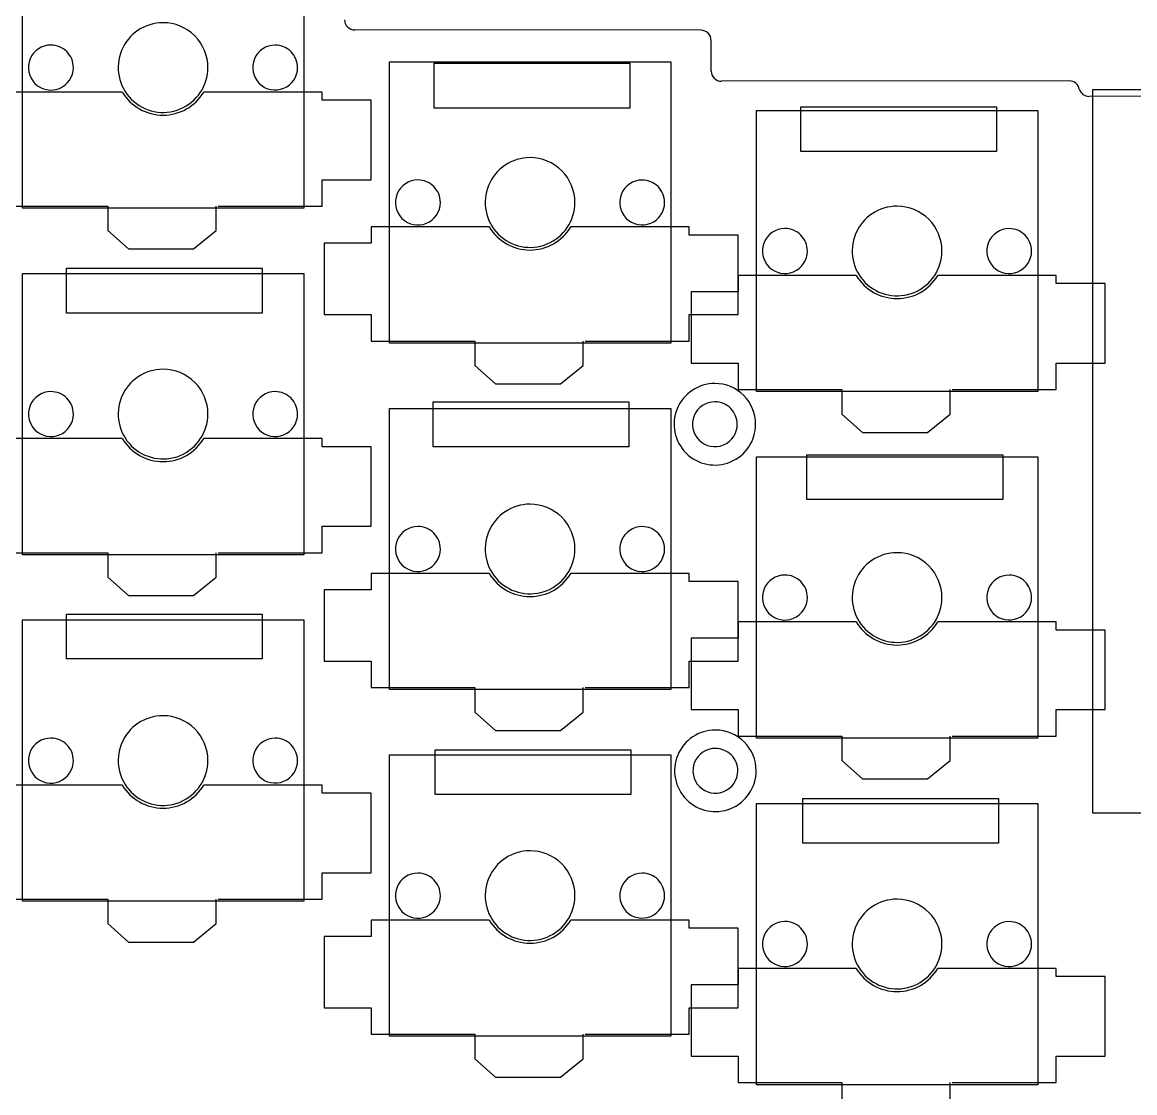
# Model space of a CAD drawing. Header units: millimetres. Extents: x 10 to 287, y 10 to 200.
# Drawn here: x 115 to 169.6, y 107.3 to 159.8 of the extents above; entities that cross this region are included whole.
import ezdxf

# ---------------------------------------------------------------- set-up
doc = ezdxf.new("R2010")
doc.units = ezdxf.units.MM
doc.layers.get('0').update_dxf_attribs({"linetype": 'CONTINUOUS'})

msp = doc.modelspace()

# ---------------------------------------------------------------- linework, layer by layer
at = {"color": 7}
for points in [[(115.01, 164.5072), (128.81, 164.5072), (128.81, 150.7072), (115.01, 150.7072)], [(115.01, 164.5072), (128.81, 164.5072), (128.81, 150.7072), (115.01, 150.7072)], [(121.91, 159.8072)], [(121.91, 159.8072)], [(116.41, 158.7117)], [(116.41, 158.7117)], [(127.41, 158.7072)], [(127.41, 158.7072)], [(133.01, 157.8872), (146.81, 157.8872), (146.81, 144.0872), (133.01, 144.0872)], [(133.01, 157.8872), (146.81, 157.8872), (146.81, 144.0872), (133.01, 144.0872)], [(135.2048, 157.818), (144.8048, 157.818), (144.8048, 155.618), (135.2048, 155.618)], [(135.2048, 157.818), (144.8048, 157.818), (144.8048, 155.618), (135.2048, 155.618)], [(167.51, 156.5288), (188.31, 156.5288), (188.31, 121.0288), (167.51, 121.0288)], [(167.51, 156.5288), (188.31, 156.5288), (188.31, 121.0288), (167.51, 121.0288)], [(151.01, 155.5072), (164.81, 155.5072), (164.81, 141.7072), (151.01, 141.7072)], [(151.01, 155.5072), (164.81, 155.5072), (164.81, 141.7072), (151.01, 141.7072)], [(153.188, 155.6844), (162.788, 155.6844), (162.788, 153.4844), (153.188, 153.4844)], [(153.188, 155.6844), (162.788, 155.6844), (162.788, 153.4844), (153.188, 153.4844)], [(139.91, 153.1872)], [(139.91, 153.1872)], [(134.41, 152.0917)], [(134.41, 152.0917)], [(145.41, 152.0872)], [(145.41, 152.0872)], [(157.91, 150.8072)], [(157.91, 150.8072)], [(152.41, 149.7117)], [(152.41, 149.7117)], [(163.41, 149.7072)], [(163.41, 149.7072)], [(115.01, 147.5072), (128.81, 147.5072), (128.81, 133.7072), (115.01, 133.7072)], [(115.01, 147.5072), (128.81, 147.5072), (128.81, 133.7072), (115.01, 133.7072)], [(117.1708, 147.7596), (126.7708, 147.7596), (126.7708, 145.5596), (117.1708, 145.5596)], [(117.1708, 147.7596), (126.7708, 147.7596), (126.7708, 145.5596), (117.1708, 145.5596)], [(121.91, 142.8072)], [(121.91, 142.8072)], [(148.975, 142.1072)], [(148.975, 142.1072)], [(116.41, 141.7117)], [(116.41, 141.7117)], [(127.41, 141.7072)], [(127.41, 141.7072)], [(133.01, 140.8872), (146.81, 140.8872), (146.81, 127.0872), (133.01, 127.0872)], [(133.01, 140.8872), (146.81, 140.8872), (146.81, 127.0872), (133.01, 127.0872)], [(135.154, 141.2064), (144.754, 141.2064), (144.754, 139.0064), (135.154, 139.0064)], [(135.154, 141.2064), (144.754, 141.2064), (144.754, 139.0064), (135.154, 139.0064)], [(148.975, 141.2072)], [(148.975, 141.2072)], [(153.4928, 138.6156), (163.0928, 138.6156), (163.0928, 136.4156), (153.4928, 136.4156)], [(153.4928, 138.6156), (163.0928, 138.6156), (163.0928, 136.4156), (153.4928, 136.4156)], [(151.01, 138.5072), (164.81, 138.5072), (164.81, 124.7072), (151.01, 124.7072)], [(151.01, 138.5072), (164.81, 138.5072), (164.81, 124.7072), (151.01, 124.7072)], [(139.91, 136.1872)], [(139.91, 136.1872)], [(134.41, 135.0917)], [(134.41, 135.0917)], [(145.41, 135.0872)], [(145.41, 135.0872)], [(157.91, 133.8072)], [(157.91, 133.8072)], [(152.41, 132.7117)], [(152.41, 132.7117)], [(163.41, 132.7072)], [(163.41, 132.7072)], [(115.01, 130.5072), (128.81, 130.5072), (128.81, 116.7072), (115.01, 116.7072)], [(115.01, 130.5072), (128.81, 130.5072), (128.81, 116.7072), (115.01, 116.7072)], [(117.1708, 130.7924), (126.7708, 130.7924), (126.7708, 128.5924), (117.1708, 128.5924)], [(117.1708, 130.7924), (126.7708, 130.7924), (126.7708, 128.5924), (117.1708, 128.5924)], [(121.91, 125.8072)], [(121.91, 125.8072)], [(149, 125.1072)], [(149, 125.1072)], [(116.41, 124.7117)], [(116.41, 124.7117)], [(127.41, 124.7072)], [(127.41, 124.7072)], [(133.01, 123.8822), (146.81, 123.8822), (146.81, 110.0822), (133.01, 110.0822)], [(133.01, 123.8822), (146.81, 123.8822), (146.81, 110.0822), (133.01, 110.0822)], [(135.2556, 124.1376), (144.8556, 124.1376), (144.8556, 121.9376), (135.2556, 121.9376)], [(135.2556, 124.1376), (144.8556, 124.1376), (144.8556, 121.9376), (135.2556, 121.9376)], [(149, 124.2072)], [(149, 124.2072)], [(153.2896, 121.75), (162.8896, 121.75), (162.8896, 119.55), (153.2896, 119.55)], [(153.2896, 121.75), (162.8896, 121.75), (162.8896, 119.55), (153.2896, 119.55)], [(151.01, 121.5072), (164.81, 121.5072), (164.81, 107.7072), (151.01, 107.7072)], [(151.01, 121.5072), (164.81, 121.5072), (164.81, 107.7072), (151.01, 107.7072)], [(139.91, 119.1822)], [(139.91, 119.1822)], [(134.41, 118.0867)], [(134.41, 118.0867)], [(145.41, 118.0822)], [(145.41, 118.0822)], [(157.91, 116.8072)], [(157.91, 116.8072)], [(152.41, 115.7117)], [(152.41, 115.7117)], [(163.41, 115.7072)], [(163.41, 115.7072)]]:
    msp.add_lwpolyline(points, close=True, dxfattribs=at)
for points in [[(148.2932, 159.4382), (131.31, 159.4538)], [(148.2932, 159.4382), (131.31, 159.4538)], [(148.7932, 157.4382), (148.7932, 158.9382)], [(148.7932, 157.4382), (148.7932, 158.9382)], [(166.3605, 156.9522), (149.2932, 156.9382)], [(166.3605, 156.9522), (149.2932, 156.9382)], [(119.91, 156.4072), (114.11, 156.4072)], [(119.91, 156.4072), (114.11, 156.4072)], [(129.71, 156.4072), (123.91, 156.4072)], [(129.71, 156.4072), (123.91, 156.4072)], [(129.71, 156.0072), (129.71, 156.4072)], [(129.71, 156.0072), (129.71, 156.4072)], [(187.62, 156.2022), (167.3304, 156.1922)], [(187.62, 156.2022), (167.3304, 156.1922)], [(132.11, 156.0072), (129.71, 156.0072)], [(132.11, 156.0072), (129.71, 156.0072)], [(132.11, 152.1072), (132.11, 156.0072)], [(132.11, 152.1072), (132.11, 156.0072)], [(114.11, 152.1072), (114.11, 150.8072), (119.21, 150.8072), (119.21, 149.6072), (120.21, 148.7072)], [(114.11, 152.1072), (114.11, 150.8072), (119.21, 150.8072), (119.21, 149.6072), (120.21, 148.7072)], [(129.71, 152.1072), (132.11, 152.1072)], [(129.71, 150.8072), (129.71, 152.1072)], [(129.71, 152.1072), (132.11, 152.1072)], [(129.71, 150.8072), (129.71, 152.1072)], [(120.21, 148.7072), (123.41, 148.7072), (124.51, 149.6072), (124.51, 150.8072)], [(120.21, 148.7072), (123.41, 148.7072), (124.51, 149.6072), (124.51, 150.8072)], [(124.61, 150.8072), (129.71, 150.8072)], [(124.61, 150.8072), (129.71, 150.8072)], [(132.11, 149.7872), (132.11, 148.9872), (129.81, 148.9872)], [(132.11, 149.7872), (132.11, 148.9872), (129.81, 148.9872)], [(137.91, 149.7872), (132.11, 149.7872)], [(137.91, 149.7872), (132.11, 149.7872)], [(147.71, 149.7872), (141.91, 149.7872)], [(147.71, 149.7872), (141.91, 149.7872)], [(147.71, 149.3872), (147.71, 149.7872)], [(147.71, 149.3872), (147.71, 149.7872)], [(129.81, 148.9872), (129.81, 145.4872), (132.11, 145.4872)], [(129.81, 148.9872), (129.81, 145.4872), (132.11, 145.4872)], [(150.11, 149.3872), (147.71, 149.3872)], [(150.11, 149.3872), (147.71, 149.3872)], [(150.11, 145.4872), (150.11, 149.3872)], [(150.11, 145.4872), (150.11, 149.3872)], [(150.11, 147.4072), (150.11, 146.6072), (147.81, 146.6072)], [(150.11, 147.4072), (150.11, 146.6072), (147.81, 146.6072)], [(155.91, 147.4072), (150.11, 147.4072)], [(155.91, 147.4072), (150.11, 147.4072)], [(165.71, 147.4072), (159.91, 147.4072)], [(165.71, 147.4072), (159.91, 147.4072)], [(165.71, 147.0072), (165.71, 147.4072)], [(165.71, 147.0072), (165.71, 147.4072)], [(168.11, 147.0072), (165.71, 147.0072)], [(168.11, 147.0072), (165.71, 147.0072)], [(168.11, 143.1072), (168.11, 147.0072)], [(168.11, 143.1072), (168.11, 147.0072)], [(147.81, 146.6072), (147.81, 143.1072), (150.11, 143.1072)], [(147.81, 146.6072), (147.81, 143.1072), (150.11, 143.1072)], [(132.11, 145.4872), (132.11, 144.1872), (137.21, 144.1872), (137.21, 142.9872), (138.21, 142.0872)], [(132.11, 145.4872), (132.11, 144.1872), (137.21, 144.1872), (137.21, 142.9872), (138.21, 142.0872)], [(147.71, 145.4872), (150.11, 145.4872)], [(147.71, 144.1872), (147.71, 145.4872)], [(147.71, 145.4872), (150.11, 145.4872)], [(147.71, 144.1872), (147.71, 145.4872)], [(138.21, 142.0872), (141.41, 142.0872), (142.51, 142.9872), (142.51, 144.1872)], [(138.21, 142.0872), (141.41, 142.0872), (142.51, 142.9872), (142.51, 144.1872)], [(142.61, 144.1872), (147.71, 144.1872)], [(142.61, 144.1872), (147.71, 144.1872)], [(150.11, 143.1072), (150.11, 141.8072), (155.21, 141.8072), (155.21, 140.6072), (156.21, 139.7072)], [(150.11, 143.1072), (150.11, 141.8072), (155.21, 141.8072), (155.21, 140.6072), (156.21, 139.7072)], [(165.71, 143.1072), (168.11, 143.1072)], [(165.71, 141.8072), (165.71, 143.1072)], [(165.71, 143.1072), (168.11, 143.1072)], [(165.71, 141.8072), (165.71, 143.1072)], [(156.21, 139.7072), (159.41, 139.7072), (160.51, 140.6072), (160.51, 141.8072)], [(156.21, 139.7072), (159.41, 139.7072), (160.51, 140.6072), (160.51, 141.8072)], [(160.61, 141.8072), (165.71, 141.8072)], [(160.61, 141.8072), (165.71, 141.8072)], [(119.91, 139.4072), (114.11, 139.4072)], [(119.91, 139.4072), (114.11, 139.4072)], [(129.71, 139.4072), (123.91, 139.4072)], [(129.71, 139.4072), (123.91, 139.4072)], [(129.71, 139.0072), (129.71, 139.4072)], [(129.71, 139.0072), (129.71, 139.4072)], [(132.11, 139.0072), (129.71, 139.0072)], [(132.11, 139.0072), (129.71, 139.0072)], [(132.11, 135.1072), (132.11, 139.0072)], [(132.11, 135.1072), (132.11, 139.0072)], [(114.11, 135.1072), (114.11, 133.8072), (119.21, 133.8072), (119.21, 132.6072), (120.21, 131.7072)], [(114.11, 135.1072), (114.11, 133.8072), (119.21, 133.8072), (119.21, 132.6072), (120.21, 131.7072)], [(129.71, 135.1072), (132.11, 135.1072)], [(129.71, 133.8072), (129.71, 135.1072)], [(129.71, 135.1072), (132.11, 135.1072)], [(129.71, 133.8072), (129.71, 135.1072)], [(120.21, 131.7072), (123.41, 131.7072), (124.51, 132.6072), (124.51, 133.8072)], [(120.21, 131.7072), (123.41, 131.7072), (124.51, 132.6072), (124.51, 133.8072)], [(124.61, 133.8072), (129.71, 133.8072)], [(124.61, 133.8072), (129.71, 133.8072)], [(132.11, 132.7872), (132.11, 131.9872), (129.81, 131.9872)], [(132.11, 132.7872), (132.11, 131.9872), (129.81, 131.9872)], [(137.91, 132.7872), (132.11, 132.7872)], [(137.91, 132.7872), (132.11, 132.7872)], [(147.71, 132.7872), (141.91, 132.7872)], [(147.71, 132.7872), (141.91, 132.7872)], [(147.71, 132.3872), (147.71, 132.7872)], [(147.71, 132.3872), (147.71, 132.7872)], [(150.11, 132.3872), (147.71, 132.3872)], [(150.11, 132.3872), (147.71, 132.3872)], [(150.11, 128.4872), (150.11, 132.3872)], [(150.11, 128.4872), (150.11, 132.3872)], [(129.81, 131.9872), (129.81, 128.4872), (132.11, 128.4872)], [(129.81, 131.9872), (129.81, 128.4872), (132.11, 128.4872)], [(150.11, 130.4072), (150.11, 129.6072), (147.81, 129.6072)], [(150.11, 130.4072), (150.11, 129.6072), (147.81, 129.6072)], [(155.91, 130.4072), (150.11, 130.4072)], [(155.91, 130.4072), (150.11, 130.4072)], [(165.71, 130.4072), (159.91, 130.4072)], [(165.71, 130.4072), (159.91, 130.4072)], [(165.71, 130.0072), (165.71, 130.4072)], [(165.71, 130.0072), (165.71, 130.4072)], [(168.11, 130.0072), (165.71, 130.0072)], [(168.11, 130.0072), (165.71, 130.0072)], [(168.11, 126.1072), (168.11, 130.0072)], [(168.11, 126.1072), (168.11, 130.0072)], [(147.81, 129.6072), (147.81, 126.1072), (150.11, 126.1072)], [(147.81, 129.6072), (147.81, 126.1072), (150.11, 126.1072)], [(132.11, 128.4872), (132.11, 127.1872), (137.21, 127.1872), (137.21, 125.9872), (138.21, 125.0872)], [(132.11, 128.4872), (132.11, 127.1872), (137.21, 127.1872), (137.21, 125.9872), (138.21, 125.0872)], [(147.71, 128.4872), (150.11, 128.4872)], [(147.71, 127.1872), (147.71, 128.4872)], [(147.71, 128.4872), (150.11, 128.4872)], [(147.71, 127.1872), (147.71, 128.4872)], [(138.21, 125.0872), (141.41, 125.0872), (142.51, 125.9872), (142.51, 127.1872)], [(138.21, 125.0872), (141.41, 125.0872), (142.51, 125.9872), (142.51, 127.1872)], [(142.61, 127.1872), (147.71, 127.1872)], [(142.61, 127.1872), (147.71, 127.1872)], [(150.11, 126.1072), (150.11, 124.8072), (155.21, 124.8072), (155.21, 123.6072), (156.21, 122.7072)], [(150.11, 126.1072), (150.11, 124.8072), (155.21, 124.8072), (155.21, 123.6072), (156.21, 122.7072)], [(165.71, 126.1072), (168.11, 126.1072)], [(165.71, 124.8072), (165.71, 126.1072)], [(165.71, 126.1072), (168.11, 126.1072)], [(165.71, 124.8072), (165.71, 126.1072)], [(156.21, 122.7072), (159.41, 122.7072), (160.51, 123.6072), (160.51, 124.8072)], [(156.21, 122.7072), (159.41, 122.7072), (160.51, 123.6072), (160.51, 124.8072)], [(160.61, 124.8072), (165.71, 124.8072)], [(160.61, 124.8072), (165.71, 124.8072)], [(119.91, 122.4072), (114.11, 122.4072)], [(119.91, 122.4072), (114.11, 122.4072)], [(129.71, 122.4072), (123.91, 122.4072)], [(129.71, 122.4072), (123.91, 122.4072)], [(129.71, 122.0072), (129.71, 122.4072)], [(129.71, 122.0072), (129.71, 122.4072)], [(132.11, 122.0072), (129.71, 122.0072)], [(132.11, 122.0072), (129.71, 122.0072)], [(132.11, 118.1072), (132.11, 122.0072)], [(132.11, 118.1072), (132.11, 122.0072)], [(114.11, 118.1072), (114.11, 116.8072), (119.21, 116.8072), (119.21, 115.6072), (120.21, 114.7072)], [(114.11, 118.1072), (114.11, 116.8072), (119.21, 116.8072), (119.21, 115.6072), (120.21, 114.7072)], [(129.71, 118.1072), (132.11, 118.1072)], [(129.71, 116.8072), (129.71, 118.1072)], [(129.71, 118.1072), (132.11, 118.1072)], [(129.71, 116.8072), (129.71, 118.1072)], [(120.21, 114.7072), (123.41, 114.7072), (124.51, 115.6072), (124.51, 116.8072)], [(120.21, 114.7072), (123.41, 114.7072), (124.51, 115.6072), (124.51, 116.8072)], [(124.61, 116.8072), (129.71, 116.8072)], [(124.61, 116.8072), (129.71, 116.8072)], [(132.11, 115.7822), (132.11, 114.9822), (129.81, 114.9822)], [(132.11, 115.7822), (132.11, 114.9822), (129.81, 114.9822)], [(137.91, 115.7822), (132.11, 115.7822)], [(137.91, 115.7822), (132.11, 115.7822)], [(147.71, 115.7822), (141.91, 115.7822)], [(147.71, 115.7822), (141.91, 115.7822)], [(147.71, 115.3822), (147.71, 115.7822)], [(147.71, 115.3822), (147.71, 115.7822)], [(150.11, 115.3822), (147.71, 115.3822)], [(150.11, 115.3822), (147.71, 115.3822)], [(150.11, 111.4822), (150.11, 115.3822)], [(150.11, 111.4822), (150.11, 115.3822)], [(129.81, 114.9822), (129.81, 111.4822), (132.11, 111.4822)], [(129.81, 114.9822), (129.81, 111.4822), (132.11, 111.4822)], [(150.11, 113.4072), (150.11, 112.6072), (147.81, 112.6072)], [(150.11, 113.4072), (150.11, 112.6072), (147.81, 112.6072)], [(155.91, 113.4072), (150.11, 113.4072)], [(155.91, 113.4072), (150.11, 113.4072)], [(165.71, 113.4072), (159.91, 113.4072)], [(165.71, 113.4072), (159.91, 113.4072)], [(165.71, 113.0072), (165.71, 113.4072)], [(165.71, 113.0072), (165.71, 113.4072)], [(168.11, 113.0072), (165.71, 113.0072)], [(168.11, 113.0072), (165.71, 113.0072)], [(168.11, 109.1072), (168.11, 113.0072)], [(168.11, 109.1072), (168.11, 113.0072)], [(147.81, 112.6072), (147.81, 109.1072), (150.11, 109.1072)], [(147.81, 112.6072), (147.81, 109.1072), (150.11, 109.1072)], [(132.11, 111.4822), (132.11, 110.1822), (137.21, 110.1822), (137.21, 108.9822), (138.21, 108.0822)], [(132.11, 111.4822), (132.11, 110.1822), (137.21, 110.1822), (137.21, 108.9822), (138.21, 108.0822)], [(147.71, 111.4822), (150.11, 111.4822)], [(147.71, 110.1822), (147.71, 111.4822)], [(147.71, 111.4822), (150.11, 111.4822)], [(147.71, 110.1822), (147.71, 111.4822)], [(138.21, 108.0822), (141.41, 108.0822), (142.51, 108.9822), (142.51, 110.1822)], [(138.21, 108.0822), (141.41, 108.0822), (142.51, 108.9822), (142.51, 110.1822)], [(142.61, 110.1822), (147.71, 110.1822)], [(142.61, 110.1822), (147.71, 110.1822)], [(150.11, 109.1072), (150.11, 107.8072), (155.21, 107.8072), (155.21, 106.6072), (156.21, 105.7072)], [(150.11, 109.1072), (150.11, 107.8072), (155.21, 107.8072), (155.21, 106.6072), (156.21, 105.7072)], [(165.71, 109.1072), (168.11, 109.1072)], [(165.71, 107.8072), (165.71, 109.1072)], [(165.71, 109.1072), (168.11, 109.1072)], [(165.71, 107.8072), (165.71, 109.1072)], [(156.21, 105.7072), (159.41, 105.7072), (160.51, 106.6072), (160.51, 107.8072)], [(156.21, 105.7072), (159.41, 105.7072), (160.51, 106.6072), (160.51, 107.8072)], [(160.61, 107.8072), (165.71, 107.8072)], [(160.61, 107.8072), (165.71, 107.8072)]]:
    msp.add_lwpolyline(points, dxfattribs=at)
for points in [[(130.81, 159.9538), (130.81, 159.821192), (130.862678, 159.694015), (130.956447, 159.600247)], [(130.81, 159.9538), (130.81, 159.821192), (130.862678, 159.694015), (130.956447, 159.600247)], [(121.91, 159.8072), (121.020183, 159.8072), (120.217983, 159.271187), (119.877465, 158.449104)], [(121.91, 159.8072), (121.020183, 159.8072), (120.217983, 159.271187), (119.877465, 158.449104)], [(123.465635, 159.162835), (123.053055, 159.575415), (122.493476, 159.8072), (121.91, 159.8072)], [(123.465635, 159.162835), (123.053055, 159.575415), (122.493476, 159.8072), (121.91, 159.8072)], [(130.956447, 159.600247), (131.050215, 159.506478), (131.177392, 159.4538), (131.31, 159.4538)], [(130.956447, 159.600247), (131.050215, 159.506478), (131.177392, 159.4538), (131.31, 159.4538)], [(148.646753, 159.291753), (148.552985, 159.385522), (148.425808, 159.4382), (148.2932, 159.4382)], [(148.646753, 159.291753), (148.552985, 159.385522), (148.425808, 159.4382), (148.2932, 159.4382)], [(124.11, 157.6072), (124.11, 158.190676), (123.878215, 158.750255), (123.465635, 159.162835)], [(124.11, 157.6072), (124.11, 158.190676), (123.878215, 158.750255), (123.465635, 159.162835)], [(148.7932, 158.9382), (148.7932, 159.070808), (148.740522, 159.197985), (148.646753, 159.291753)], [(148.7932, 158.9382), (148.7932, 159.070808), (148.740522, 159.197985), (148.646753, 159.291753)], [(116.41, 158.7117), (115.963271, 158.7117), (115.560531, 158.442597), (115.389575, 158.029874)], [(116.41, 158.7117), (115.963271, 158.7117), (115.560531, 158.442597), (115.389575, 158.029874)], [(117.190999, 158.388199), (116.983866, 158.595333), (116.702932, 158.7117), (116.41, 158.7117)], [(117.190999, 158.388199), (116.983866, 158.595333), (116.702932, 158.7117), (116.41, 158.7117)], [(117.5145, 157.6072), (117.5145, 157.900132), (117.398133, 158.181066), (117.190999, 158.388199)], [(117.5145, 157.6072), (117.5145, 157.900132), (117.398133, 158.181066), (117.190999, 158.388199)], [(119.877465, 158.449104), (119.536947, 157.62702), (119.725169, 156.680761), (120.354365, 156.051565)], [(119.877465, 158.449104), (119.536947, 157.62702), (119.725169, 156.680761), (120.354365, 156.051565)], [(127.41, 158.7072), (126.965092, 158.7072), (126.563992, 158.439194), (126.393733, 158.028152)], [(127.41, 158.7072), (126.965092, 158.7072), (126.563992, 158.439194), (126.393733, 158.028152)], [(128.187817, 158.385017), (127.981527, 158.591307), (127.701738, 158.7072), (127.41, 158.7072)], [(128.187817, 158.385017), (127.981527, 158.591307), (127.701738, 158.7072), (127.41, 158.7072)], [(128.51, 157.6072), (128.51, 157.898938), (128.394107, 158.178727), (128.187817, 158.385017)], [(128.51, 157.6072), (128.51, 157.898938), (128.394107, 158.178727), (128.187817, 158.385017)], [(115.389575, 158.029874), (115.218619, 157.61715), (115.313116, 157.142085), (115.629001, 156.826201)], [(115.389575, 158.029874), (115.218619, 157.61715), (115.313116, 157.142085), (115.629001, 156.826201)], [(126.393733, 158.028152), (126.223473, 157.61711), (126.317585, 157.14398), (126.632183, 156.829383)], [(126.393733, 158.028152), (126.223473, 157.61711), (126.317585, 157.14398), (126.632183, 156.829383)], [(116.832674, 156.586775), (117.245397, 156.757731), (117.5145, 157.160471), (117.5145, 157.6072)], [(116.832674, 156.586775), (117.245397, 156.757731), (117.5145, 157.160471), (117.5145, 157.6072)], [(122.751904, 155.574665), (123.573987, 155.915183), (124.11, 156.717383), (124.11, 157.6072)], [(122.751904, 155.574665), (123.573987, 155.915183), (124.11, 156.717383), (124.11, 157.6072)], [(127.830952, 156.590933), (128.241994, 156.761192), (128.51, 157.162292), (128.51, 157.6072)], [(127.830952, 156.590933), (128.241994, 156.761192), (128.51, 157.162292), (128.51, 157.6072)], [(148.7932, 157.4382), (148.7932, 157.305592), (148.845878, 157.178415), (148.939647, 157.084647)], [(148.7932, 157.4382), (148.7932, 157.305592), (148.845878, 157.178415), (148.939647, 157.084647)], [(115.629001, 156.826201), (115.944885, 156.510316), (116.41995, 156.415819), (116.832674, 156.586775)], [(115.629001, 156.826201), (115.944885, 156.510316), (116.41995, 156.415819), (116.832674, 156.586775)], [(126.632183, 156.829383), (126.94678, 156.514785), (127.41991, 156.420673), (127.830952, 156.590933)], [(126.632183, 156.829383), (126.94678, 156.514785), (127.41991, 156.420673), (127.830952, 156.590933)], [(148.939647, 157.084647), (149.033415, 156.990878), (149.160592, 156.9382), (149.2932, 156.9382)], [(148.939647, 157.084647), (149.033415, 156.990878), (149.160592, 156.9382), (149.2932, 156.9382)], [(166.8504, 156.5522), (166.802881, 156.784996), (166.598097, 156.952201), (166.3605, 156.9522)], [(166.8504, 156.5522), (166.802881, 156.784996), (166.598097, 156.952201), (166.3605, 156.9522)], [(119.91, 156.4072), (120.331523, 155.704684), (121.090726, 155.274837), (121.91, 155.274837)], [(119.91, 156.4072), (120.331523, 155.704684), (121.090726, 155.274837), (121.91, 155.274837)], [(121.91, 155.274837), (122.729274, 155.274837), (123.488477, 155.704684), (123.91, 156.4072)], [(121.91, 155.274837), (122.729274, 155.274837), (123.488477, 155.704684), (123.91, 156.4072)], [(166.8504, 156.5522), (166.912622, 156.338867), (167.108178, 156.1922), (167.3304, 156.1922)], [(166.8504, 156.5522), (166.912622, 156.338867), (167.108178, 156.1922), (167.3304, 156.1922)], [(120.354365, 156.051565), (120.983561, 155.422369), (121.92982, 155.234147), (122.751904, 155.574665)], [(120.354365, 156.051565), (120.983561, 155.422369), (121.92982, 155.234147), (122.751904, 155.574665)], [(139.91, 153.1872), (139.020183, 153.1872), (138.217983, 152.651187), (137.877465, 151.829104)], [(139.91, 153.1872), (139.020183, 153.1872), (138.217983, 152.651187), (137.877465, 151.829104)], [(141.465635, 152.542835), (141.053055, 152.955415), (140.493476, 153.1872), (139.91, 153.1872)], [(141.465635, 152.542835), (141.053055, 152.955415), (140.493476, 153.1872), (139.91, 153.1872)], [(142.11, 150.9872), (142.11, 151.570676), (141.878215, 152.130255), (141.465635, 152.542835)], [(142.11, 150.9872), (142.11, 151.570676), (141.878215, 152.130255), (141.465635, 152.542835)], [(134.41, 152.0917), (133.963271, 152.0917), (133.560531, 151.822597), (133.389575, 151.409874)], [(134.41, 152.0917), (133.963271, 152.0917), (133.560531, 151.822597), (133.389575, 151.409874)], [(135.190999, 151.768199), (134.983866, 151.975333), (134.702932, 152.0917), (134.41, 152.0917)], [(135.190999, 151.768199), (134.983866, 151.975333), (134.702932, 152.0917), (134.41, 152.0917)], [(135.5145, 150.9872), (135.5145, 151.280132), (135.398133, 151.561066), (135.190999, 151.768199)], [(135.5145, 150.9872), (135.5145, 151.280132), (135.398133, 151.561066), (135.190999, 151.768199)], [(137.877465, 151.829104), (137.536947, 151.00702), (137.725169, 150.060761), (138.354365, 149.431565)], [(137.877465, 151.829104), (137.536947, 151.00702), (137.725169, 150.060761), (138.354365, 149.431565)], [(145.41, 152.0872), (144.965092, 152.0872), (144.563992, 151.819194), (144.393733, 151.408152)], [(145.41, 152.0872), (144.965092, 152.0872), (144.563992, 151.819194), (144.393733, 151.408152)], [(146.187817, 151.765017), (145.981527, 151.971307), (145.701738, 152.0872), (145.41, 152.0872)], [(146.187817, 151.765017), (145.981527, 151.971307), (145.701738, 152.0872), (145.41, 152.0872)], [(146.51, 150.9872), (146.51, 151.278938), (146.394107, 151.558727), (146.187817, 151.765017)], [(146.51, 150.9872), (146.51, 151.278938), (146.394107, 151.558727), (146.187817, 151.765017)], [(133.389575, 151.409874), (133.218619, 150.99715), (133.313116, 150.522085), (133.629001, 150.206201)], [(133.389575, 151.409874), (133.218619, 150.99715), (133.313116, 150.522085), (133.629001, 150.206201)], [(144.393733, 151.408152), (144.223473, 150.99711), (144.317585, 150.52398), (144.632183, 150.209383)], [(144.393733, 151.408152), (144.223473, 150.99711), (144.317585, 150.52398), (144.632183, 150.209383)], [(134.832674, 149.966775), (135.245397, 150.137731), (135.5145, 150.540471), (135.5145, 150.9872)], [(134.832674, 149.966775), (135.245397, 150.137731), (135.5145, 150.540471), (135.5145, 150.9872)], [(140.751904, 148.954665), (141.573987, 149.295183), (142.11, 150.097383), (142.11, 150.9872)], [(140.751904, 148.954665), (141.573987, 149.295183), (142.11, 150.097383), (142.11, 150.9872)], [(145.830952, 149.970933), (146.241994, 150.141192), (146.51, 150.542292), (146.51, 150.9872)], [(145.830952, 149.970933), (146.241994, 150.141192), (146.51, 150.542292), (146.51, 150.9872)], [(157.91, 150.8072), (157.020183, 150.8072), (156.217983, 150.271187), (155.877465, 149.449104)], [(157.91, 150.8072), (157.020183, 150.8072), (156.217983, 150.271187), (155.877465, 149.449104)], [(159.465635, 150.162835), (159.053055, 150.575415), (158.493476, 150.8072), (157.91, 150.8072)], [(159.465635, 150.162835), (159.053055, 150.575415), (158.493476, 150.8072), (157.91, 150.8072)], [(133.629001, 150.206201), (133.944885, 149.890316), (134.41995, 149.795819), (134.832674, 149.966775)], [(133.629001, 150.206201), (133.944885, 149.890316), (134.41995, 149.795819), (134.832674, 149.966775)], [(144.632183, 150.209383), (144.94678, 149.894785), (145.41991, 149.800673), (145.830952, 149.970933)], [(144.632183, 150.209383), (144.94678, 149.894785), (145.41991, 149.800673), (145.830952, 149.970933)], [(160.11, 148.6072), (160.11, 149.190676), (159.878215, 149.750255), (159.465635, 150.162835)], [(160.11, 148.6072), (160.11, 149.190676), (159.878215, 149.750255), (159.465635, 150.162835)], [(137.91, 149.7872), (138.331523, 149.084684), (139.090726, 148.654837), (139.91, 148.654837)], [(137.91, 149.7872), (138.331523, 149.084684), (139.090726, 148.654837), (139.91, 148.654837)], [(139.91, 148.654837), (140.729274, 148.654837), (141.488477, 149.084684), (141.91, 149.7872)], [(139.91, 148.654837), (140.729274, 148.654837), (141.488477, 149.084684), (141.91, 149.7872)], [(152.41, 149.7117), (151.963271, 149.7117), (151.560531, 149.442597), (151.389575, 149.029874)], [(152.41, 149.7117), (151.963271, 149.7117), (151.560531, 149.442597), (151.389575, 149.029874)], [(153.190999, 149.388199), (152.983866, 149.595333), (152.702932, 149.7117), (152.41, 149.7117)], [(153.190999, 149.388199), (152.983866, 149.595333), (152.702932, 149.7117), (152.41, 149.7117)], [(163.41, 149.7072), (162.965092, 149.7072), (162.563992, 149.439194), (162.393733, 149.028152)], [(163.41, 149.7072), (162.965092, 149.7072), (162.563992, 149.439194), (162.393733, 149.028152)], [(164.187817, 149.385017), (163.981527, 149.591307), (163.701738, 149.7072), (163.41, 149.7072)], [(164.187817, 149.385017), (163.981527, 149.591307), (163.701738, 149.7072), (163.41, 149.7072)], [(138.354365, 149.431565), (138.983561, 148.802369), (139.92982, 148.614147), (140.751904, 148.954665)], [(138.354365, 149.431565), (138.983561, 148.802369), (139.92982, 148.614147), (140.751904, 148.954665)], [(151.389575, 149.029874), (151.218619, 148.61715), (151.313116, 148.142085), (151.629001, 147.826201)], [(151.389575, 149.029874), (151.218619, 148.61715), (151.313116, 148.142085), (151.629001, 147.826201)], [(153.5145, 148.6072), (153.5145, 148.900132), (153.398133, 149.181066), (153.190999, 149.388199)], [(153.5145, 148.6072), (153.5145, 148.900132), (153.398133, 149.181066), (153.190999, 149.388199)], [(155.877465, 149.449104), (155.536947, 148.62702), (155.725169, 147.680761), (156.354365, 147.051565)], [(155.877465, 149.449104), (155.536947, 148.62702), (155.725169, 147.680761), (156.354365, 147.051565)], [(162.393733, 149.028152), (162.223473, 148.61711), (162.317585, 148.14398), (162.632183, 147.829383)], [(162.393733, 149.028152), (162.223473, 148.61711), (162.317585, 148.14398), (162.632183, 147.829383)], [(164.51, 148.6072), (164.51, 148.898938), (164.394107, 149.178727), (164.187817, 149.385017)], [(164.51, 148.6072), (164.51, 148.898938), (164.394107, 149.178727), (164.187817, 149.385017)], [(152.832674, 147.586775), (153.245397, 147.757731), (153.5145, 148.160471), (153.5145, 148.6072)], [(152.832674, 147.586775), (153.245397, 147.757731), (153.5145, 148.160471), (153.5145, 148.6072)], [(158.751904, 146.574665), (159.573987, 146.915183), (160.11, 147.717383), (160.11, 148.6072)], [(158.751904, 146.574665), (159.573987, 146.915183), (160.11, 147.717383), (160.11, 148.6072)], [(163.830952, 147.590933), (164.241994, 147.761192), (164.51, 148.162292), (164.51, 148.6072)], [(163.830952, 147.590933), (164.241994, 147.761192), (164.51, 148.162292), (164.51, 148.6072)], [(151.629001, 147.826201), (151.944885, 147.510316), (152.41995, 147.415819), (152.832674, 147.586775)], [(151.629001, 147.826201), (151.944885, 147.510316), (152.41995, 147.415819), (152.832674, 147.586775)], [(155.91, 147.4072), (156.331523, 146.704684), (157.090726, 146.274837), (157.91, 146.274837)], [(155.91, 147.4072), (156.331523, 146.704684), (157.090726, 146.274837), (157.91, 146.274837)], [(157.91, 146.274837), (158.729274, 146.274837), (159.488477, 146.704684), (159.91, 147.4072)], [(157.91, 146.274837), (158.729274, 146.274837), (159.488477, 146.704684), (159.91, 147.4072)], [(162.632183, 147.829383), (162.94678, 147.514785), (163.41991, 147.420673), (163.830952, 147.590933)], [(162.632183, 147.829383), (162.94678, 147.514785), (163.41991, 147.420673), (163.830952, 147.590933)], [(156.354365, 147.051565), (156.983561, 146.422369), (157.92982, 146.234147), (158.751904, 146.574665)], [(156.354365, 147.051565), (156.983561, 146.422369), (157.92982, 146.234147), (158.751904, 146.574665)], [(121.91, 142.8072), (121.020183, 142.8072), (120.217983, 142.271187), (119.877465, 141.449104)], [(121.91, 142.8072), (121.020183, 142.8072), (120.217983, 142.271187), (119.877465, 141.449104)], [(123.465635, 142.162835), (123.053055, 142.575415), (122.493476, 142.8072), (121.91, 142.8072)], [(123.465635, 142.162835), (123.053055, 142.575415), (122.493476, 142.8072), (121.91, 142.8072)], [(124.11, 140.6072), (124.11, 141.190676), (123.878215, 141.750255), (123.465635, 142.162835)], [(124.11, 140.6072), (124.11, 141.190676), (123.878215, 141.750255), (123.465635, 142.162835)], [(148.975, 142.1072), (148.166076, 142.1072), (147.436803, 141.619916), (147.127241, 140.872567)], [(148.975, 142.1072), (148.166076, 142.1072), (147.436803, 141.619916), (147.127241, 140.872567)], [(150.389214, 141.521414), (150.014141, 141.896486), (149.505433, 142.1072), (148.975, 142.1072)], [(150.389214, 141.521414), (150.014141, 141.896486), (149.505433, 142.1072), (148.975, 142.1072)], [(116.41, 141.7117), (115.963271, 141.7117), (115.560531, 141.442597), (115.389575, 141.029874)], [(116.41, 141.7117), (115.963271, 141.7117), (115.560531, 141.442597), (115.389575, 141.029874)], [(117.190999, 141.388199), (116.983866, 141.595333), (116.702932, 141.7117), (116.41, 141.7117)], [(117.190999, 141.388199), (116.983866, 141.595333), (116.702932, 141.7117), (116.41, 141.7117)], [(117.5145, 140.6072), (117.5145, 140.900132), (117.398133, 141.181066), (117.190999, 141.388199)], [(117.5145, 140.6072), (117.5145, 140.900132), (117.398133, 141.181066), (117.190999, 141.388199)], [(119.877465, 141.449104), (119.536947, 140.62702), (119.725169, 139.680761), (120.354365, 139.051565)], [(119.877465, 141.449104), (119.536947, 140.62702), (119.725169, 139.680761), (120.354365, 139.051565)], [(127.41, 141.7072), (126.965092, 141.7072), (126.563992, 141.439194), (126.393733, 141.028152)], [(127.41, 141.7072), (126.965092, 141.7072), (126.563992, 141.439194), (126.393733, 141.028152)], [(128.187817, 141.385017), (127.981527, 141.591307), (127.701738, 141.7072), (127.41, 141.7072)], [(128.187817, 141.385017), (127.981527, 141.591307), (127.701738, 141.7072), (127.41, 141.7072)], [(128.51, 140.6072), (128.51, 140.898938), (128.394107, 141.178727), (128.187817, 141.385017)], [(128.51, 140.6072), (128.51, 140.898938), (128.394107, 141.178727), (128.187817, 141.385017)], [(150.975, 140.1072), (150.975, 140.637633), (150.764286, 141.146341), (150.389214, 141.521414)], [(150.975, 140.1072), (150.975, 140.637633), (150.764286, 141.146341), (150.389214, 141.521414)], [(115.389575, 141.029874), (115.218619, 140.61715), (115.313116, 140.142085), (115.629001, 139.826201)], [(115.389575, 141.029874), (115.218619, 140.61715), (115.313116, 140.142085), (115.629001, 139.826201)], [(126.393733, 141.028152), (126.223473, 140.61711), (126.317585, 140.14398), (126.632183, 139.829383)], [(126.393733, 141.028152), (126.223473, 140.61711), (126.317585, 140.14398), (126.632183, 139.829383)], [(147.127241, 140.872567), (146.817679, 140.125218), (146.98879, 139.264982), (147.560786, 138.692986)], [(147.127241, 140.872567), (146.817679, 140.125218), (146.98879, 139.264982), (147.560786, 138.692986)], [(148.975, 141.2072), (148.530092, 141.2072), (148.128992, 140.939194), (147.958733, 140.528152)], [(148.975, 141.2072), (148.530092, 141.2072), (148.128992, 140.939194), (147.958733, 140.528152)], [(149.752817, 140.885017), (149.546527, 141.091307), (149.266738, 141.2072), (148.975, 141.2072)], [(149.752817, 140.885017), (149.546527, 141.091307), (149.266738, 141.2072), (148.975, 141.2072)], [(150.075, 140.1072), (150.075, 140.398938), (149.959107, 140.678727), (149.752817, 140.885017)], [(150.075, 140.1072), (150.075, 140.398938), (149.959107, 140.678727), (149.752817, 140.885017)], [(116.832674, 139.586775), (117.245397, 139.757731), (117.5145, 140.160471), (117.5145, 140.6072)], [(116.832674, 139.586775), (117.245397, 139.757731), (117.5145, 140.160471), (117.5145, 140.6072)], [(122.751904, 138.574665), (123.573987, 138.915183), (124.11, 139.717383), (124.11, 140.6072)], [(122.751904, 138.574665), (123.573987, 138.915183), (124.11, 139.717383), (124.11, 140.6072)], [(127.830952, 139.590933), (128.241994, 139.761192), (128.51, 140.162292), (128.51, 140.6072)], [(127.830952, 139.590933), (128.241994, 139.761192), (128.51, 140.162292), (128.51, 140.6072)], [(147.958733, 140.528152), (147.788473, 140.11711), (147.882585, 139.64398), (148.197183, 139.329383)], [(147.958733, 140.528152), (147.788473, 140.11711), (147.882585, 139.64398), (148.197183, 139.329383)], [(115.629001, 139.826201), (115.944885, 139.510316), (116.41995, 139.415819), (116.832674, 139.586775)], [(115.629001, 139.826201), (115.944885, 139.510316), (116.41995, 139.415819), (116.832674, 139.586775)], [(126.632183, 139.829383), (126.94678, 139.514785), (127.41991, 139.420673), (127.830952, 139.590933)], [(126.632183, 139.829383), (126.94678, 139.514785), (127.41991, 139.420673), (127.830952, 139.590933)], [(149.395952, 139.090933), (149.806994, 139.261192), (150.075, 139.662292), (150.075, 140.1072)], [(149.395952, 139.090933), (149.806994, 139.261192), (150.075, 139.662292), (150.075, 140.1072)], [(149.740367, 138.259441), (150.487716, 138.569003), (150.975, 139.298276), (150.975, 140.1072)], [(149.740367, 138.259441), (150.487716, 138.569003), (150.975, 139.298276), (150.975, 140.1072)], [(119.91, 139.4072), (120.331523, 138.704684), (121.090726, 138.274837), (121.91, 138.274837)], [(119.91, 139.4072), (120.331523, 138.704684), (121.090726, 138.274837), (121.91, 138.274837)], [(121.91, 138.274837), (122.729274, 138.274837), (123.488477, 138.704684), (123.91, 139.4072)], [(121.91, 138.274837), (122.729274, 138.274837), (123.488477, 138.704684), (123.91, 139.4072)], [(148.197183, 139.329383), (148.51178, 139.014785), (148.98491, 138.920673), (149.395952, 139.090933)], [(148.197183, 139.329383), (148.51178, 139.014785), (148.98491, 138.920673), (149.395952, 139.090933)], [(120.354365, 139.051565), (120.983561, 138.422369), (121.92982, 138.234147), (122.751904, 138.574665)], [(120.354365, 139.051565), (120.983561, 138.422369), (121.92982, 138.234147), (122.751904, 138.574665)], [(147.560786, 138.692986), (148.132782, 138.12099), (148.993018, 137.949879), (149.740367, 138.259441)], [(147.560786, 138.692986), (148.132782, 138.12099), (148.993018, 137.949879), (149.740367, 138.259441)], [(139.91, 136.1872), (139.020183, 136.1872), (138.217983, 135.651187), (137.877465, 134.829104)], [(139.91, 136.1872), (139.020183, 136.1872), (138.217983, 135.651187), (137.877465, 134.829104)], [(141.465635, 135.542835), (141.053055, 135.955415), (140.493476, 136.1872), (139.91, 136.1872)], [(141.465635, 135.542835), (141.053055, 135.955415), (140.493476, 136.1872), (139.91, 136.1872)], [(142.11, 133.9872), (142.11, 134.570676), (141.878215, 135.130255), (141.465635, 135.542835)], [(142.11, 133.9872), (142.11, 134.570676), (141.878215, 135.130255), (141.465635, 135.542835)], [(134.41, 135.0917), (133.963271, 135.0917), (133.560531, 134.822597), (133.389575, 134.409874)], [(134.41, 135.0917), (133.963271, 135.0917), (133.560531, 134.822597), (133.389575, 134.409874)], [(135.190999, 134.768199), (134.983866, 134.975333), (134.702932, 135.0917), (134.41, 135.0917)], [(135.190999, 134.768199), (134.983866, 134.975333), (134.702932, 135.0917), (134.41, 135.0917)], [(137.877465, 134.829104), (137.536947, 134.00702), (137.725169, 133.060761), (138.354365, 132.431565)], [(137.877465, 134.829104), (137.536947, 134.00702), (137.725169, 133.060761), (138.354365, 132.431565)], [(145.41, 135.0872), (144.965092, 135.0872), (144.563992, 134.819194), (144.393733, 134.408152)], [(145.41, 135.0872), (144.965092, 135.0872), (144.563992, 134.819194), (144.393733, 134.408152)], [(146.187817, 134.765017), (145.981527, 134.971307), (145.701738, 135.0872), (145.41, 135.0872)], [(146.187817, 134.765017), (145.981527, 134.971307), (145.701738, 135.0872), (145.41, 135.0872)], [(133.389575, 134.409874), (133.218619, 133.99715), (133.313116, 133.522085), (133.629001, 133.206201)], [(133.389575, 134.409874), (133.218619, 133.99715), (133.313116, 133.522085), (133.629001, 133.206201)], [(135.5145, 133.9872), (135.5145, 134.280132), (135.398133, 134.561066), (135.190999, 134.768199)], [(135.5145, 133.9872), (135.5145, 134.280132), (135.398133, 134.561066), (135.190999, 134.768199)], [(144.393733, 134.408152), (144.223473, 133.99711), (144.317585, 133.52398), (144.632183, 133.209383)], [(144.393733, 134.408152), (144.223473, 133.99711), (144.317585, 133.52398), (144.632183, 133.209383)], [(146.51, 133.9872), (146.51, 134.278938), (146.394107, 134.558727), (146.187817, 134.765017)], [(146.51, 133.9872), (146.51, 134.278938), (146.394107, 134.558727), (146.187817, 134.765017)], [(134.832674, 132.966775), (135.245397, 133.137731), (135.5145, 133.540471), (135.5145, 133.9872)], [(134.832674, 132.966775), (135.245397, 133.137731), (135.5145, 133.540471), (135.5145, 133.9872)], [(140.751904, 131.954665), (141.573987, 132.295183), (142.11, 133.097383), (142.11, 133.9872)], [(140.751904, 131.954665), (141.573987, 132.295183), (142.11, 133.097383), (142.11, 133.9872)], [(145.830952, 132.970933), (146.241994, 133.141192), (146.51, 133.542292), (146.51, 133.9872)], [(145.830952, 132.970933), (146.241994, 133.141192), (146.51, 133.542292), (146.51, 133.9872)], [(157.91, 133.8072), (157.020183, 133.8072), (156.217983, 133.271187), (155.877465, 132.449104)], [(157.91, 133.8072), (157.020183, 133.8072), (156.217983, 133.271187), (155.877465, 132.449104)], [(159.465635, 133.162835), (159.053055, 133.575415), (158.493476, 133.8072), (157.91, 133.8072)], [(159.465635, 133.162835), (159.053055, 133.575415), (158.493476, 133.8072), (157.91, 133.8072)], [(133.629001, 133.206201), (133.944885, 132.890316), (134.41995, 132.795819), (134.832674, 132.966775)], [(133.629001, 133.206201), (133.944885, 132.890316), (134.41995, 132.795819), (134.832674, 132.966775)], [(144.632183, 133.209383), (144.94678, 132.894785), (145.41991, 132.800673), (145.830952, 132.970933)], [(144.632183, 133.209383), (144.94678, 132.894785), (145.41991, 132.800673), (145.830952, 132.970933)], [(160.11, 131.6072), (160.11, 132.190676), (159.878215, 132.750255), (159.465635, 133.162835)], [(160.11, 131.6072), (160.11, 132.190676), (159.878215, 132.750255), (159.465635, 133.162835)], [(137.91, 132.7872), (138.331523, 132.084684), (139.090726, 131.654837), (139.91, 131.654837)], [(137.91, 132.7872), (138.331523, 132.084684), (139.090726, 131.654837), (139.91, 131.654837)], [(139.91, 131.654837), (140.729274, 131.654837), (141.488477, 132.084684), (141.91, 132.7872)], [(139.91, 131.654837), (140.729274, 131.654837), (141.488477, 132.084684), (141.91, 132.7872)], [(152.41, 132.7117), (151.963271, 132.7117), (151.560531, 132.442597), (151.389575, 132.029874)], [(152.41, 132.7117), (151.963271, 132.7117), (151.560531, 132.442597), (151.389575, 132.029874)], [(153.190999, 132.388199), (152.983866, 132.595333), (152.702932, 132.7117), (152.41, 132.7117)], [(153.190999, 132.388199), (152.983866, 132.595333), (152.702932, 132.7117), (152.41, 132.7117)], [(163.41, 132.7072), (162.965092, 132.7072), (162.563992, 132.439194), (162.393733, 132.028152)], [(163.41, 132.7072), (162.965092, 132.7072), (162.563992, 132.439194), (162.393733, 132.028152)], [(164.187817, 132.385017), (163.981527, 132.591307), (163.701738, 132.7072), (163.41, 132.7072)], [(164.187817, 132.385017), (163.981527, 132.591307), (163.701738, 132.7072), (163.41, 132.7072)], [(138.354365, 132.431565), (138.983561, 131.802369), (139.92982, 131.614147), (140.751904, 131.954665)], [(138.354365, 132.431565), (138.983561, 131.802369), (139.92982, 131.614147), (140.751904, 131.954665)], [(153.5145, 131.6072), (153.5145, 131.900132), (153.398133, 132.181066), (153.190999, 132.388199)], [(153.5145, 131.6072), (153.5145, 131.900132), (153.398133, 132.181066), (153.190999, 132.388199)], [(155.877465, 132.449104), (155.536947, 131.62702), (155.725169, 130.680761), (156.354365, 130.051565)], [(155.877465, 132.449104), (155.536947, 131.62702), (155.725169, 130.680761), (156.354365, 130.051565)], [(164.51, 131.6072), (164.51, 131.898938), (164.394107, 132.178727), (164.187817, 132.385017)], [(164.51, 131.6072), (164.51, 131.898938), (164.394107, 132.178727), (164.187817, 132.385017)], [(151.389575, 132.029874), (151.218619, 131.61715), (151.313116, 131.142085), (151.629001, 130.826201)], [(151.389575, 132.029874), (151.218619, 131.61715), (151.313116, 131.142085), (151.629001, 130.826201)], [(152.832674, 130.586775), (153.245397, 130.757731), (153.5145, 131.160471), (153.5145, 131.6072)], [(152.832674, 130.586775), (153.245397, 130.757731), (153.5145, 131.160471), (153.5145, 131.6072)], [(158.751904, 129.574665), (159.573987, 129.915183), (160.11, 130.717383), (160.11, 131.6072)], [(158.751904, 129.574665), (159.573987, 129.915183), (160.11, 130.717383), (160.11, 131.6072)], [(162.393733, 132.028152), (162.223473, 131.61711), (162.317585, 131.14398), (162.632183, 130.829383)], [(162.393733, 132.028152), (162.223473, 131.61711), (162.317585, 131.14398), (162.632183, 130.829383)], [(163.830952, 130.590933), (164.241994, 130.761192), (164.51, 131.162292), (164.51, 131.6072)], [(163.830952, 130.590933), (164.241994, 130.761192), (164.51, 131.162292), (164.51, 131.6072)], [(151.629001, 130.826201), (151.944885, 130.510316), (152.41995, 130.415819), (152.832674, 130.586775)], [(151.629001, 130.826201), (151.944885, 130.510316), (152.41995, 130.415819), (152.832674, 130.586775)], [(162.632183, 130.829383), (162.94678, 130.514785), (163.41991, 130.420673), (163.830952, 130.590933)], [(162.632183, 130.829383), (162.94678, 130.514785), (163.41991, 130.420673), (163.830952, 130.590933)], [(155.91, 130.4072), (156.331523, 129.704684), (157.090726, 129.274837), (157.91, 129.274837)], [(155.91, 130.4072), (156.331523, 129.704684), (157.090726, 129.274837), (157.91, 129.274837)], [(156.354365, 130.051565), (156.983561, 129.422369), (157.92982, 129.234147), (158.751904, 129.574665)], [(156.354365, 130.051565), (156.983561, 129.422369), (157.92982, 129.234147), (158.751904, 129.574665)], [(157.91, 129.274837), (158.729274, 129.274837), (159.488477, 129.704684), (159.91, 130.4072)], [(157.91, 129.274837), (158.729274, 129.274837), (159.488477, 129.704684), (159.91, 130.4072)], [(121.91, 125.8072), (121.020183, 125.8072), (120.217983, 125.271187), (119.877465, 124.449104)], [(121.91, 125.8072), (121.020183, 125.8072), (120.217983, 125.271187), (119.877465, 124.449104)], [(123.465635, 125.162835), (123.053055, 125.575415), (122.493476, 125.8072), (121.91, 125.8072)], [(123.465635, 125.162835), (123.053055, 125.575415), (122.493476, 125.8072), (121.91, 125.8072)], [(124.11, 123.6072), (124.11, 124.190676), (123.878215, 124.750255), (123.465635, 125.162835)], [(124.11, 123.6072), (124.11, 124.190676), (123.878215, 124.750255), (123.465635, 125.162835)], [(149, 125.1072), (148.191076, 125.1072), (147.461803, 124.619916), (147.152241, 123.872567)], [(149, 125.1072), (148.191076, 125.1072), (147.461803, 124.619916), (147.152241, 123.872567)], [(150.414214, 124.521414), (150.039141, 124.896486), (149.530433, 125.1072), (149, 125.1072)], [(150.414214, 124.521414), (150.039141, 124.896486), (149.530433, 125.1072), (149, 125.1072)], [(116.41, 124.7117), (115.963271, 124.7117), (115.560531, 124.442597), (115.389575, 124.029874)], [(116.41, 124.7117), (115.963271, 124.7117), (115.560531, 124.442597), (115.389575, 124.029874)], [(117.190999, 124.388199), (116.983866, 124.595333), (116.702932, 124.7117), (116.41, 124.7117)], [(117.190999, 124.388199), (116.983866, 124.595333), (116.702932, 124.7117), (116.41, 124.7117)], [(119.877465, 124.449104), (119.536947, 123.62702), (119.725169, 122.680761), (120.354365, 122.051565)], [(119.877465, 124.449104), (119.536947, 123.62702), (119.725169, 122.680761), (120.354365, 122.051565)], [(127.41, 124.7072), (126.965092, 124.7072), (126.563992, 124.439194), (126.393733, 124.028152)], [(127.41, 124.7072), (126.965092, 124.7072), (126.563992, 124.439194), (126.393733, 124.028152)], [(128.187817, 124.385017), (127.981527, 124.591307), (127.701738, 124.7072), (127.41, 124.7072)], [(128.187817, 124.385017), (127.981527, 124.591307), (127.701738, 124.7072), (127.41, 124.7072)], [(151, 123.1072), (151, 123.637633), (150.789286, 124.146341), (150.414214, 124.521414)], [(151, 123.1072), (151, 123.637633), (150.789286, 124.146341), (150.414214, 124.521414)], [(115.389575, 124.029874), (115.218619, 123.61715), (115.313116, 123.142085), (115.629001, 122.826201)], [(115.389575, 124.029874), (115.218619, 123.61715), (115.313116, 123.142085), (115.629001, 122.826201)], [(117.5145, 123.6072), (117.5145, 123.900132), (117.398133, 124.181066), (117.190999, 124.388199)], [(117.5145, 123.6072), (117.5145, 123.900132), (117.398133, 124.181066), (117.190999, 124.388199)], [(126.393733, 124.028152), (126.223473, 123.61711), (126.317585, 123.14398), (126.632183, 122.829383)], [(126.393733, 124.028152), (126.223473, 123.61711), (126.317585, 123.14398), (126.632183, 122.829383)], [(128.51, 123.6072), (128.51, 123.898938), (128.394107, 124.178727), (128.187817, 124.385017)], [(128.51, 123.6072), (128.51, 123.898938), (128.394107, 124.178727), (128.187817, 124.385017)], [(147.152241, 123.872567), (146.842679, 123.125218), (147.01379, 122.264982), (147.585786, 121.692986)], [(147.152241, 123.872567), (146.842679, 123.125218), (147.01379, 122.264982), (147.585786, 121.692986)], [(149, 124.2072), (148.555092, 124.2072), (148.153992, 123.939194), (147.983733, 123.528152)], [(149, 124.2072), (148.555092, 124.2072), (148.153992, 123.939194), (147.983733, 123.528152)], [(149.777817, 123.885017), (149.571527, 124.091307), (149.291738, 124.2072), (149, 124.2072)], [(149.777817, 123.885017), (149.571527, 124.091307), (149.291738, 124.2072), (149, 124.2072)], [(150.1, 123.1072), (150.1, 123.398938), (149.984107, 123.678727), (149.777817, 123.885017)], [(150.1, 123.1072), (150.1, 123.398938), (149.984107, 123.678727), (149.777817, 123.885017)], [(116.832674, 122.586775), (117.245397, 122.757731), (117.5145, 123.160471), (117.5145, 123.6072)], [(116.832674, 122.586775), (117.245397, 122.757731), (117.5145, 123.160471), (117.5145, 123.6072)], [(122.751904, 121.574665), (123.573987, 121.915183), (124.11, 122.717383), (124.11, 123.6072)], [(122.751904, 121.574665), (123.573987, 121.915183), (124.11, 122.717383), (124.11, 123.6072)], [(127.830952, 122.590933), (128.241994, 122.761192), (128.51, 123.162292), (128.51, 123.6072)], [(127.830952, 122.590933), (128.241994, 122.761192), (128.51, 123.162292), (128.51, 123.6072)], [(147.983733, 123.528152), (147.813473, 123.11711), (147.907585, 122.64398), (148.222183, 122.329383)], [(147.983733, 123.528152), (147.813473, 123.11711), (147.907585, 122.64398), (148.222183, 122.329383)], [(115.629001, 122.826201), (115.944885, 122.510316), (116.41995, 122.415819), (116.832674, 122.586775)], [(115.629001, 122.826201), (115.944885, 122.510316), (116.41995, 122.415819), (116.832674, 122.586775)], [(126.632183, 122.829383), (126.94678, 122.514785), (127.41991, 122.420673), (127.830952, 122.590933)], [(126.632183, 122.829383), (126.94678, 122.514785), (127.41991, 122.420673), (127.830952, 122.590933)], [(149.420952, 122.090933), (149.831994, 122.261192), (150.1, 122.662292), (150.1, 123.1072)], [(149.420952, 122.090933), (149.831994, 122.261192), (150.1, 122.662292), (150.1, 123.1072)], [(149.765367, 121.259441), (150.512716, 121.569003), (151, 122.298276), (151, 123.1072)], [(149.765367, 121.259441), (150.512716, 121.569003), (151, 122.298276), (151, 123.1072)], [(119.91, 122.4072), (120.331523, 121.704684), (121.090726, 121.274837), (121.91, 121.274837)], [(119.91, 122.4072), (120.331523, 121.704684), (121.090726, 121.274837), (121.91, 121.274837)], [(121.91, 121.274837), (122.729274, 121.274837), (123.488477, 121.704684), (123.91, 122.4072)], [(121.91, 121.274837), (122.729274, 121.274837), (123.488477, 121.704684), (123.91, 122.4072)], [(148.222183, 122.329383), (148.53678, 122.014785), (149.00991, 121.920673), (149.420952, 122.090933)], [(148.222183, 122.329383), (148.53678, 122.014785), (149.00991, 121.920673), (149.420952, 122.090933)], [(120.354365, 122.051565), (120.983561, 121.422369), (121.92982, 121.234147), (122.751904, 121.574665)], [(120.354365, 122.051565), (120.983561, 121.422369), (121.92982, 121.234147), (122.751904, 121.574665)], [(147.585786, 121.692986), (148.157782, 121.12099), (149.018018, 120.949879), (149.765367, 121.259441)], [(147.585786, 121.692986), (148.157782, 121.12099), (149.018018, 120.949879), (149.765367, 121.259441)], [(139.91, 119.1822), (139.020183, 119.1822), (138.217983, 118.646187), (137.877465, 117.824104)], [(139.91, 119.1822), (139.020183, 119.1822), (138.217983, 118.646187), (137.877465, 117.824104)], [(141.465635, 118.537835), (141.053055, 118.950415), (140.493476, 119.1822), (139.91, 119.1822)], [(141.465635, 118.537835), (141.053055, 118.950415), (140.493476, 119.1822), (139.91, 119.1822)], [(142.11, 116.9822), (142.11, 117.565676), (141.878215, 118.125255), (141.465635, 118.537835)], [(142.11, 116.9822), (142.11, 117.565676), (141.878215, 118.125255), (141.465635, 118.537835)], [(134.41, 118.0867), (133.963271, 118.0867), (133.560531, 117.817597), (133.389575, 117.404874)], [(134.41, 118.0867), (133.963271, 118.0867), (133.560531, 117.817597), (133.389575, 117.404874)], [(135.190999, 117.763199), (134.983866, 117.970333), (134.702932, 118.0867), (134.41, 118.0867)], [(135.190999, 117.763199), (134.983866, 117.970333), (134.702932, 118.0867), (134.41, 118.0867)], [(145.41, 118.0822), (144.965092, 118.0822), (144.563992, 117.814194), (144.393733, 117.403152)], [(145.41, 118.0822), (144.965092, 118.0822), (144.563992, 117.814194), (144.393733, 117.403152)], [(146.187817, 117.760017), (145.981527, 117.966307), (145.701738, 118.0822), (145.41, 118.0822)], [(146.187817, 117.760017), (145.981527, 117.966307), (145.701738, 118.0822), (145.41, 118.0822)], [(133.389575, 117.404874), (133.218619, 116.99215), (133.313116, 116.517085), (133.629001, 116.201201)], [(133.389575, 117.404874), (133.218619, 116.99215), (133.313116, 116.517085), (133.629001, 116.201201)], [(135.5145, 116.9822), (135.5145, 117.275132), (135.398133, 117.556066), (135.190999, 117.763199)], [(135.5145, 116.9822), (135.5145, 117.275132), (135.398133, 117.556066), (135.190999, 117.763199)], [(137.877465, 117.824104), (137.536947, 117.00202), (137.725169, 116.055761), (138.354365, 115.426565)], [(137.877465, 117.824104), (137.536947, 117.00202), (137.725169, 116.055761), (138.354365, 115.426565)], [(144.393733, 117.403152), (144.223473, 116.99211), (144.317585, 116.51898), (144.632183, 116.204383)], [(144.393733, 117.403152), (144.223473, 116.99211), (144.317585, 116.51898), (144.632183, 116.204383)], [(146.51, 116.9822), (146.51, 117.273938), (146.394107, 117.553727), (146.187817, 117.760017)], [(146.51, 116.9822), (146.51, 117.273938), (146.394107, 117.553727), (146.187817, 117.760017)], [(134.832674, 115.961775), (135.245397, 116.132731), (135.5145, 116.535471), (135.5145, 116.9822)], [(134.832674, 115.961775), (135.245397, 116.132731), (135.5145, 116.535471), (135.5145, 116.9822)], [(140.751904, 114.949665), (141.573987, 115.290183), (142.11, 116.092383), (142.11, 116.9822)], [(140.751904, 114.949665), (141.573987, 115.290183), (142.11, 116.092383), (142.11, 116.9822)], [(145.830952, 115.965933), (146.241994, 116.136192), (146.51, 116.537292), (146.51, 116.9822)], [(145.830952, 115.965933), (146.241994, 116.136192), (146.51, 116.537292), (146.51, 116.9822)], [(157.91, 116.8072), (157.020183, 116.8072), (156.217983, 116.271187), (155.877465, 115.449104)], [(157.91, 116.8072), (157.020183, 116.8072), (156.217983, 116.271187), (155.877465, 115.449104)], [(159.465635, 116.162835), (159.053055, 116.575415), (158.493476, 116.8072), (157.91, 116.8072)], [(159.465635, 116.162835), (159.053055, 116.575415), (158.493476, 116.8072), (157.91, 116.8072)], [(133.629001, 116.201201), (133.944885, 115.885316), (134.41995, 115.790819), (134.832674, 115.961775)], [(133.629001, 116.201201), (133.944885, 115.885316), (134.41995, 115.790819), (134.832674, 115.961775)], [(137.91, 115.7822), (138.331523, 115.079684), (139.090726, 114.649837), (139.91, 114.649837)], [(137.91, 115.7822), (138.331523, 115.079684), (139.090726, 114.649837), (139.91, 114.649837)], [(139.91, 114.649837), (140.729274, 114.649837), (141.488477, 115.079684), (141.91, 115.7822)], [(139.91, 114.649837), (140.729274, 114.649837), (141.488477, 115.079684), (141.91, 115.7822)], [(144.632183, 116.204383), (144.94678, 115.889785), (145.41991, 115.795673), (145.830952, 115.965933)], [(144.632183, 116.204383), (144.94678, 115.889785), (145.41991, 115.795673), (145.830952, 115.965933)], [(152.41, 115.7117), (151.963271, 115.7117), (151.560531, 115.442597), (151.389575, 115.029874)], [(152.41, 115.7117), (151.963271, 115.7117), (151.560531, 115.442597), (151.389575, 115.029874)], [(153.190999, 115.388199), (152.983866, 115.595333), (152.702932, 115.7117), (152.41, 115.7117)], [(153.190999, 115.388199), (152.983866, 115.595333), (152.702932, 115.7117), (152.41, 115.7117)], [(160.11, 114.6072), (160.11, 115.190676), (159.878215, 115.750255), (159.465635, 116.162835)], [(160.11, 114.6072), (160.11, 115.190676), (159.878215, 115.750255), (159.465635, 116.162835)], [(163.41, 115.7072), (162.965092, 115.7072), (162.563992, 115.439194), (162.393733, 115.028152)], [(163.41, 115.7072), (162.965092, 115.7072), (162.563992, 115.439194), (162.393733, 115.028152)], [(164.187817, 115.385017), (163.981527, 115.591307), (163.701738, 115.7072), (163.41, 115.7072)], [(164.187817, 115.385017), (163.981527, 115.591307), (163.701738, 115.7072), (163.41, 115.7072)], [(138.354365, 115.426565), (138.983561, 114.797369), (139.92982, 114.609147), (140.751904, 114.949665)], [(138.354365, 115.426565), (138.983561, 114.797369), (139.92982, 114.609147), (140.751904, 114.949665)], [(153.5145, 114.6072), (153.5145, 114.900132), (153.398133, 115.181066), (153.190999, 115.388199)], [(153.5145, 114.6072), (153.5145, 114.900132), (153.398133, 115.181066), (153.190999, 115.388199)], [(155.877465, 115.449104), (155.536947, 114.62702), (155.725169, 113.680761), (156.354365, 113.051565)], [(155.877465, 115.449104), (155.536947, 114.62702), (155.725169, 113.680761), (156.354365, 113.051565)], [(164.51, 114.6072), (164.51, 114.898938), (164.394107, 115.178727), (164.187817, 115.385017)], [(164.51, 114.6072), (164.51, 114.898938), (164.394107, 115.178727), (164.187817, 115.385017)], [(151.389575, 115.029874), (151.218619, 114.61715), (151.313116, 114.142085), (151.629001, 113.826201)], [(151.389575, 115.029874), (151.218619, 114.61715), (151.313116, 114.142085), (151.629001, 113.826201)], [(152.832674, 113.586775), (153.245397, 113.757731), (153.5145, 114.160471), (153.5145, 114.6072)], [(152.832674, 113.586775), (153.245397, 113.757731), (153.5145, 114.160471), (153.5145, 114.6072)], [(158.751904, 112.574665), (159.573987, 112.915183), (160.11, 113.717383), (160.11, 114.6072)], [(158.751904, 112.574665), (159.573987, 112.915183), (160.11, 113.717383), (160.11, 114.6072)], [(162.393733, 115.028152), (162.223473, 114.61711), (162.317585, 114.14398), (162.632183, 113.829383)], [(162.393733, 115.028152), (162.223473, 114.61711), (162.317585, 114.14398), (162.632183, 113.829383)], [(163.830952, 113.590933), (164.241994, 113.761192), (164.51, 114.162292), (164.51, 114.6072)], [(163.830952, 113.590933), (164.241994, 113.761192), (164.51, 114.162292), (164.51, 114.6072)], [(151.629001, 113.826201), (151.944885, 113.510316), (152.41995, 113.415819), (152.832674, 113.586775)], [(151.629001, 113.826201), (151.944885, 113.510316), (152.41995, 113.415819), (152.832674, 113.586775)], [(162.632183, 113.829383), (162.94678, 113.514785), (163.41991, 113.420673), (163.830952, 113.590933)], [(162.632183, 113.829383), (162.94678, 113.514785), (163.41991, 113.420673), (163.830952, 113.590933)], [(155.91, 113.4072), (156.331523, 112.704684), (157.090726, 112.274837), (157.91, 112.274837)], [(155.91, 113.4072), (156.331523, 112.704684), (157.090726, 112.274837), (157.91, 112.274837)], [(156.354365, 113.051565), (156.983561, 112.422369), (157.92982, 112.234147), (158.751904, 112.574665)], [(156.354365, 113.051565), (156.983561, 112.422369), (157.92982, 112.234147), (158.751904, 112.574665)], [(157.91, 112.274837), (158.729274, 112.274837), (159.488477, 112.704684), (159.91, 113.4072)], [(157.91, 112.274837), (158.729274, 112.274837), (159.488477, 112.704684), (159.91, 113.4072)]]:
    msp.add_open_spline(points, degree=3, dxfattribs=at)

doc.saveas('drawing.dxf')
